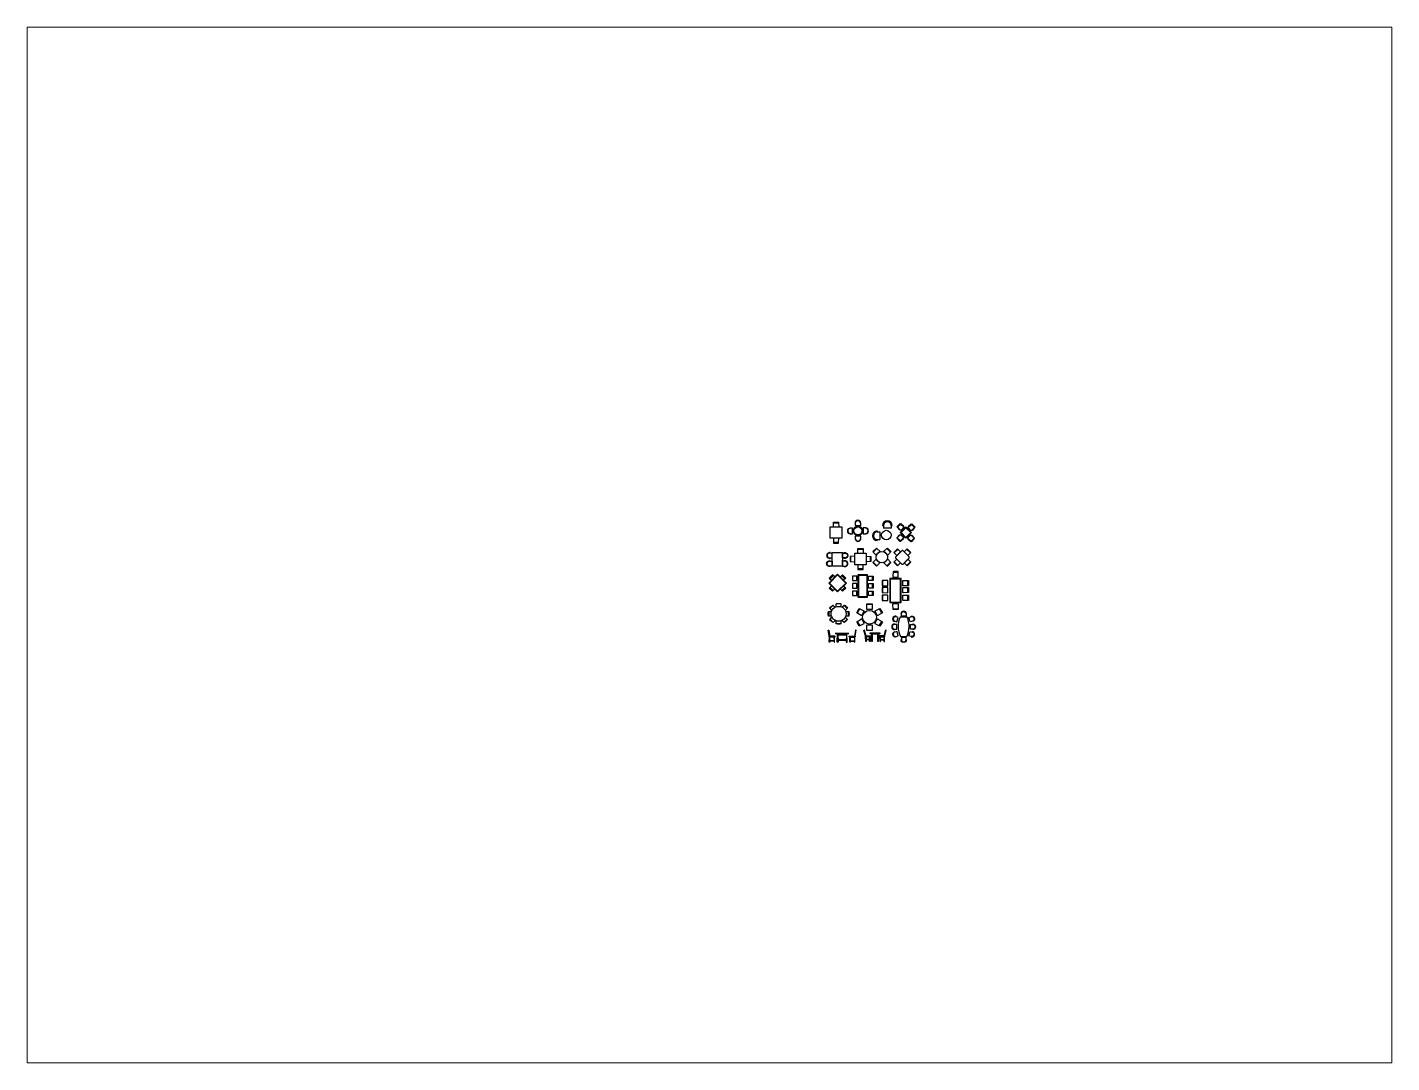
# Paper-space layout 'dwg' of a CAD drawing. Header units: millimetres. Extents: x 26 to 231, y 20 to 176.
# The model-space entities are those that its viewports show. They can reach past a viewport. Long polylines and large blocks are cut down to what shows.
import ezdxf

# ---------------------------------------------------------------- set-up
doc = ezdxf.new("R2010")
doc.units = ezdxf.units.MM

# ---------------------------------------------------------------- blocks, each defined once
blk = doc.blocks.new('6 Person Rec 01')
for p, q in [((-854, 1463), (-854, 1868)), ((-854, 806), (-854, 1211)), ((-350, 1950), (-400, 2000)), ((400, 2000), (350, 1950)), ((853, 1463), (853, 1868)), ((853, 806), (853, 1211)), ((-854, 152), (-854, 556)), ((-400, 0), (-350, 50)), ((400, 0), (350, 50)), ((853, 152), (853, 556))]:
    blk.add_line(p, q)
for points in [[(-503, 1868), (-904, 1868), (-904, 1463), (-503, 1463)], [(-503, 1211), (-904, 1211), (-904, 806), (-503, 806)], [(-400, 2000), (400, 2000), (400, 0), (-400, 0)], [(-350, 1950), (350, 1950), (350, 50), (-350, 50)], [(503, 1868), (903, 1868), (903, 1463), (503, 1463)], [(503, 1211), (903, 1211), (903, 806), (503, 806)], [(-503, 556), (-904, 556), (-904, 152), (-503, 152)], [(503, 556), (903, 556), (903, 152), (503, 152)]]:
    blk.add_lwpolyline(points, close=True)
blk = doc.blocks.new('8 Person Rec 01')
for p, q in [((-459, 2644), (-509, 2694)), ((441, 2644), (491, 2694)), ((-459, 644), (-509, 594)), ((441, 644), (491, 594))]:
    blk.add_line(p, q)
for points in [[(-714, 2529), (-1162, 2514), (-1162, 2073), (-714, 2058, 0.4240071), (-662, 2108), (-662, 2479, 0.4240071)], [(236, 2863), (221, 3311), (-221, 3311), (-236, 2863, 0.4240071), (-186, 2811), (186, 2811, 0.4240071)], [(679, 2529), (1128, 2514), (1128, 2073), (679, 2058, -0.4240071), (628, 2108), (628, 2479, -0.4240071)], [(-714, 1920), (-1162, 1905), (-1162, 1463), (-714, 1448, 0.4240071), (-662, 1498), (-662, 1870, 0.4240071)], [(-714, 1248), (-1162, 1233), (-1162, 791), (-714, 776, 0.4240071), (-662, 826), (-662, 1198, 0.4240071)], [(679, 1920), (1128, 1905), (1128, 1463), (679, 1448, -0.4240071), (628, 1498), (628, 1870, -0.4240071)], [(679, 1248), (1128, 1233), (1128, 791), (679, 776, -0.4240071), (628, 826), (628, 1198, -0.4240071)], [(236, 448), (221, 0), (-221, 0), (-236, 448, -0.4240071), (-186, 500), (186, 500, -0.4240071)]]:
    blk.add_lwpolyline(points, format="xyb", close=True)
for points in [[(-1112, 2071), (-1112, 2516)], [(-222, 3261), (223, 3261)], [(1078, 2071), (1078, 2516)], [(-1112, 1462), (-1112, 1907)], [(-1112, 790), (-1112, 1235)], [(1078, 1462), (1078, 1907)], [(1078, 790), (1078, 1235)], [(-222, 50), (223, 50)]]:
    blk.add_lwpolyline(points)
for points in [[(-509, 594), (491, 594), (491, 2694), (-509, 2694)], [(-459, 644), (441, 644), (441, 2644), (-459, 2644)]]:
    blk.add_lwpolyline(points, close=True)
blk = doc.blocks.new('8 Person Rec 02')
for p, q in [((298, 2221), (-316, 2221)), ((-292, 527), (274, 527))]:
    blk.add_line(p, q)
for points in [[(200, 2498), (245, 2498, 1), (-245, 2498), (-200, 2498)], [(-805, 1577), (-805, 1621, 1), (-805, 1132), (-805, 1176)], [(-665, 2254), (-651, 2297, 1), (-798, 1830), (-785, 1872)], [(646, 2254), (633, 2297, -1), (780, 1830), (766, 1872)], [(787, 1577), (787, 1621, -1), (787, 1132), (787, 1176)], [(-668, 529), (-656, 486, -1), (-786, 958), (-774, 915)], [(200, 245), (245, 245, -1), (-245, 245), (-200, 245)], [(649, 529), (638, 486, 1), (768, 958), (756, 915)]]:
    blk.add_lwpolyline(points, format="xyb")
for points in [[(-200, 2498, -1), (200, 2498), (200, 2298), (-200, 2298)], [(-805, 1176), (-605, 1176), (-605, 1577), (-805, 1577, 1)], [(-665, 2254, 1), (-785, 1872), (-594, 1812), (-474, 2194)], [(646, 2254, -1), (766, 1872), (575, 1812), (455, 2194)], [(787, 1176), (587, 1176), (587, 1577), (787, 1577, -1)], [(-668, 529), (-475, 582), (-581, 968), (-774, 915, 1)], [(-200, 245, 1), (200, 245), (200, 445), (-200, 445)], [(649, 529), (456, 582), (563, 968), (756, 915, -1)]]:
    blk.add_lwpolyline(points, format="xyb", close=True)
for centre, start, end in [((1543, 1400), 156.17374, 205.45979), ((-1561, 1400), 334.54021, 23.82626)]:
    blk.add_arc(centre, 2032, start, end)
blk = doc.blocks.new('8 Person Round 01')
for points in [[(-582, 1207), (-772, 1397, -0.0655435), (-649, 1557, -0.0655435), (-490, 1679), (-301, 1490)], [(-204, 1531), (-204, 1799, -0.0655435), (-5, 1826, -0.0655435), (195, 1799), (195, 1532)], [(292, 1493), (482, 1683, -0.0655435), (642, 1560, -0.0655435), (764, 1400), (575, 1211)], [(-620, 711), (-889, 711, -0.0655435), (-915, 911, -0.0655435), (-889, 1110), (-622, 1110)], [(-296, 333), (-486, 143, -0.0655435), (-646, 266, -0.0655435), (-769, 426), (-580, 615)], [(200, 295), (200, 26, -0.0655435), (0, 0, -0.0655435), (-200, 26), (-200, 294)], [(577, 619), (767, 429, -0.0655435), (645, 269, -0.0655435), (485, 146), (296, 335)], [(615, 1115), (884, 1115, -0.0655435), (911, 915, -0.0655435), (884, 715), (617, 715)]]:
    blk.add_lwpolyline(points, format="xyb")
for points in [[(-472, 1662), (-754, 1379)], [(195, 1774), (-204, 1774)], [(746, 1382), (464, 1665)], [(-864, 1110), (-864, 711)], [(-751, 443), (-469, 161)], [(-200, 51), (200, 51)], [(467, 164), (750, 447)], [(859, 715), (859, 1115)]]:
    blk.add_lwpolyline(points)
blk.add_circle((-2, 913), 650)
blk = doc.blocks.new('6 Person Round 01')
for points in [[(-741, 1323), (-1122, 1560), (-901, 1942), (-505, 1731, -0.4240071), (-485, 1662), (-671, 1340, -0.4240071)], [(-236, 1887), (-221, 2335), (221, 2335), (236, 1887, -0.4240071), (186, 1835), (-186, 1835, -0.4240071)], [(505, 1731), (901, 1942), (1122, 1560), (741, 1323, -0.4240071), (671, 1340), (485, 1662, -0.4240071)], [(-505, 604), (-901, 393), (-1122, 775), (-741, 1012, -0.4240071), (-671, 995), (-485, 673, -0.4240071)], [(236, 448), (221, 0), (-221, 0), (-236, 448, -0.4240071), (-186, 500), (186, 500, -0.4240071)], [(741, 1012), (1122, 775), (901, 393), (505, 604, -0.4240071), (485, 673), (671, 995, -0.4240071)]]:
    blk.add_lwpolyline(points, format="xyb", close=True)
for points in [[(-857, 1919), (-1079, 1534)], [(223, 2285), (-222, 2285)], [(1079, 1534), (857, 1919)], [(-1079, 801), (-857, 416)], [(-222, 50), (223, 50)], [(857, 416), (1079, 801)]]:
    blk.add_lwpolyline(points)
blk.add_circle((0, 1167), 600)
blk = doc.blocks.new('4 Person Round')
for points in [[(-258, 1610), (-258, 1389), (242, 1389), (242, 1610, 0.9449651), (-258, 1610)], [(242, 1610), (217, 1609, 0.9172198), (-233, 1607), (-258, 1610)], [(-691, 669), (-469, 669), (-469, 1169), (-691, 1169, 0.9449651), (-691, 669)], [(-691, 1169), (-689, 1144, 0.9172198), (-688, 694), (-691, 669)], [(250, 236), (250, 458), (-250, 458), (-250, 236, 0.9449651), (250, 236)], [(-250, 236), (-225, 238, 0.9172198), (225, 239), (250, 236)], [(683, 1177), (461, 1177), (461, 677), (683, 677, 0.9449651), (683, 1177)], [(683, 677), (681, 702, 0.9172198), (680, 1152), (683, 1177)]]:
    blk.add_lwpolyline(points, format="xyb")
for radius in [400, 350]:
    blk.add_circle((-4, 923), radius)
blk = doc.blocks.new('2 Person Dining')
for p, q in [((222, 1778), (-222, 1778)), ((-222, 1778), (222, 1778)), ((-222, 50), (222, 50)), ((222, 50), (-222, 50))]:
    blk.add_line(p, q)
blk.add_lwpolyline([(-501, 1414), (499, 1414), (499, 414), (-501, 414)], close=True)
for points in [[(-235, 1415), (-222, 1778), (-221, 1828), (221, 1828), (222, 1778), (235, 1415)], [(-235, 413), (-222, 50), (-221, 0), (221, 0), (222, 50), (235, 413)]]:
    blk.add_lwpolyline(points)
blk = doc.blocks.new('4 Person Square 03')
for p, q in [((-222, 1778), (222, 1778)), ((222, 1778), (-222, 1778)), ((-865, 691), (-865, 1136)), ((-865, 1136), (-865, 691)), ((222, 50), (-222, 50)), ((-222, 50), (222, 50)), ((863, 1136), (863, 691)), ((863, 691), (863, 1136))]:
    blk.add_line(p, q)
blk.add_lwpolyline([(-501, 1414), (499, 1414), (499, 414), (-501, 414)], close=True)
for points in [[(-235, 1415), (-222, 1778), (-221, 1828), (221, 1828), (222, 1778), (235, 1415)], [(-502, 1148), (-865, 1136), (-915, 1134), (-915, 693), (-865, 691), (-502, 679)], [(-235, 413), (-222, 50), (-221, 0), (221, 0), (222, 50), (235, 413)], [(501, 1148), (863, 1136), (913, 1134), (913, 693), (863, 691), (501, 679)]]:
    blk.add_lwpolyline(points)
blk = doc.blocks.new('4 Person Square 01')
for p, q in [((619, 273), (569, 323)), ((1269, 323), (1219, 273)), ((619, -327), (569, -377)), ((1269, -377), (1219, -327))]:
    blk.add_line(p, q)
for points in [[(70, -190), (-1, -190), (1, 190), (72, 189)], [(392, 208), (390, 248), (41, 228), (43, 188)], [(569, 323), (1269, 323), (1269, -377), (569, -377)], [(619, 273), (1219, 273), (1219, -327), (619, -327)], [(734, 502), (694, 504), (717, 853), (757, 850)], [(756, 822), (756, 892), (1135, 891), (1135, 820)], [(1153, 500), (1194, 502), (1174, 851), (1133, 848)], [(1447, 158), (1450, 198), (1798, 175), (1796, 134)], [(1767, 136), (1838, 136), (1836, -243), (1765, -243)], [(390, -211), (387, -252), (39, -229), (41, -188)], [(684, -554), (643, -556), (663, -905), (704, -902)], [(1081, -876), (1081, -946), (702, -945), (702, -874)], [(1103, -556), (1143, -558), (1120, -907), (1080, -904)], [(1445, -262), (1447, -302), (1796, -282), (1794, -242)]]:
    blk.add_lwpolyline(points, close=True)
for points in [[(408, 209, -0.4319825), (472, 148), (470, -153, -0.4319825), (406, -212), (70, -190), (72, 189)], [(1154, 483, -0.4319825), (1094, 420), (793, 422, -0.4319825), (733, 485), (756, 822), (1135, 820)], [(1429, -262, -0.4319825), (1366, -202), (1367, 99, -0.4319825), (1431, 158), (1767, 136), (1765, -243)], [(683, -537, -0.4319825), (743, -474), (1044, -475, -0.4319825), (1104, -539), (1081, -876), (702, -874)]]:
    blk.add_lwpolyline(points, format="xyb", close=True)
blk = doc.blocks.new('4 Person Square 05')
for points in [[(-1361, 583), (-583, -194), (194, 583), (-583, 1361), (-1361, 583)], [(124, 583), (-583, -124), (-1290, 583), (-583, 1290)]]:
    blk.add_lwpolyline(points, close=True)
for points in [[(-831, 1114), (-1025, 1308), (-1308, 1025), (-1114, 831)], [(-1273, 955), (-955, 1273)], [(-1255, 937), (-937, 1255)], [(-336, 1114), (-141, 1308), (141, 1025), (-53, 831)], [(88, 937), (-230, 1255)], [(106, 955), (-212, 1273)], [(-831, 53), (-1025, -141), (-1308, 141), (-1114, 336)], [(-1273, 212), (-955, -106)], [(-1255, 230), (-937, -88)], [(-336, 53), (-141, -141), (141, 141), (-53, 336)], [(88, 230), (-230, -88)], [(106, 212), (-212, -106)]]:
    blk.add_lwpolyline(points)
blk = doc.blocks.new('4 Person Square 04')
for p, q in [((-122, 974), (193, 1289)), ((193, 1289), (-122, 974)), ((974, 1289), (1289, 974)), ((1289, 974), (974, 1289)), ((-122, 193), (193, -122)), ((974, -122), (1289, 193))]:
    blk.add_line(p, q)
for points in [[(156, 1323), (430, 1067), (100, 737), (-122, 974), (-156, 1011)], [(1011, 1323), (737, 1067), (1067, 737), (1289, 974), (1323, 1011)], [(156, -156), (430, 100), (100, 430), (-122, 193), (-156, 156)], [(1011, -156), (737, 100), (1067, 430), (1289, 193), (1323, 156)]]:
    blk.add_lwpolyline(points, close=True)
blk.add_lwpolyline([(2, 639, 0.4142136), (2, 528), (528, 2, 0.4142136), (639, 2), (1165, 528, 0.4142136), (1165, 639), (639, 1165, 0.4142136), (528, 1165)], format="xyb", close=True)
blk = doc.blocks.new('4 Person Round  02')
for p, q in [((-1085, 1399), (-1399, 1085)), ((-1085, 1399), (-1399, 1085)), ((-1399, 1085), (-1085, 1399)), ((122, 1085), (-193, 1399)), ((-193, 1399), (122, 1085)), ((-193, 1399), (122, 1085)), ((-1399, 193), (-1085, -122)), ((-1085, -122), (-1399, 193)), ((-1085, -122), (-1399, 193)), ((-193, -122), (122, 193)), ((-193, -122), (122, 193)), ((122, 193), (-193, -122))]:
    blk.add_line(p, q)
for points in [[(-993, 993, -0.1234754), (-784, 1118), (-1085, 1399), (-1121, 1434), (-1434, 1121), (-1399, 1085), (-1118, 784)], [(-285, 993, 0.1234754), (-494, 1118), (-193, 1399), (-156, 1434), (156, 1121), (122, 1085), (-160, 784)], [(-993, 285, 0.1234754), (-784, 160), (-1085, -122), (-1121, -156), (-1434, 156), (-1399, 193), (-1118, 494)], [(-993, 993, 0.1234754), (-1118, 784)], [(-993, 285, -0.1234754), (-1118, 494)], [(-285, 285, -0.1234754), (-494, 160), (-193, -122), (-156, -156), (156, 156), (122, 193), (-160, 494)], [(-285, 993, -0.1234754), (-160, 784)], [(-285, 285, 0.1234754), (-160, 494)]]:
    blk.add_lwpolyline(points, format="xyb")
blk.add_circle((-639, 639), 500)
blk = doc.blocks.new('4 Person Square 02')
for p, q in [((-450, 119), (-450, 540)), ((450, 1105), (450, 684)), ((450, 119), (450, 540)), ((450, 119), (450, 540))]:
    blk.add_line(p, q)
blk.add_lwpolyline([(450, 0), (-450, 0), (-450, 1200), (450, 1200)], close=True)
for points in [[(-617, 1155), (-617, 1194), (-683, 1194, 1.0013426), (-683, 697), (-617, 697), (-617, 735)], [(-617, 27), (-617, -11), (-683, -11, -1.0013426), (-683, 486), (-617, 486), (-617, 447)], [(617, 1155), (617, 1194), (683, 1194, -1.0013426), (683, 697), (617, 697), (617, 735)], [(617, 27), (617, -11), (683, -11, 1.0013426), (683, 486), (617, 486), (617, 447)]]:
    blk.add_lwpolyline(points, format="xyb")
for points in [[(-450, 735), (-450, 1155), (-617, 1155), (-683, 1155, 1.0015871), (-683, 735)], [(-450, 447), (-450, 27), (-617, 27), (-683, 27, -1.0015871), (-683, 447)], [(450, 735), (450, 1155), (617, 1155), (683, 1155, -1.0015871), (683, 735)], [(450, 447), (450, 27), (617, 27), (683, 27, 1.0015871), (683, 447)]]:
    blk.add_lwpolyline(points, format="xyb", close=True)
blk = doc.blocks.new('2 Person Round')
at = {"color": 0, "linetype": 'ByBlock'}
for p, q in [((-797, 275), (-797, 354)), ((-797, 275), (-574, 275)), ((-574, 275), (-574, -398)), ((-328, 822), (-250, 822)), ((-250, 822), (-250, 599)), ((423, 599), (-250, 599)), ((423, 822), (501, 822)), ((423, 822), (423, 599)), ((-797, -476), (-797, -398)), ((-797, -398), (-574, -398))]:
    blk.add_line(p, q, dxfattribs=at)
blk.add_circle((0, 0), 412, dxfattribs=at)
for centre, radius, start, end in [((86, 822), 415, 0, 180), ((-797, -61), 415, 90, 270), ((-797, -61), 336, 90, 270), ((86, 822), 336, 0, 180)]:
    blk.add_arc(centre, radius, start, end, dxfattribs=at)
blk = doc.blocks.new('Side Elevation 01')
for p, q in [((-1129, 421), (-1528, 421)), ((-1140, 104), (-1518, 104)), ((-1140, 83), (-1518, 83)), ((-818, 675), (-49, 675)), ((-816, 632), (-50, 632)), ((-795, 211), (-71, 211)), ((-795, 169), (-71, 169)), ((263, 421), (662, 421)), ((274, 104), (651, 104)), ((274, 83), (651, 83))]:
    blk.add_line(p, q)
for points in [[(-1575, 500), (-1652, 1023, -1.1464156), (-1606, 1023), (-1521, 500)], [(-1568, 462), (-1057, 462, 1), (-1057, 500), (-1569, 500, 1), (-1569, 462)], [(702, 462), (191, 462, -1), (191, 500), (703, 500, -1), (703, 462)], [(709, 500), (786, 1023, 1.1464156), (740, 1023), (654, 500)]]:
    blk.add_lwpolyline(points, format="xyb")
for points in [[(-1568, 462), (-1568, 446), (-1501, 446), (-1501, 462)], [(-1129, 442), (-1529, 442)], [(-1089, 462), (-1089, 446), (-1157, 446), (-1157, 462)], [(-897, 736), (-897, 703), (-762, 703), (-762, 735)], [(30, 736), (30, 703), (-105, 703), (-105, 735)], [(223, 462), (223, 446), (290, 446), (290, 462)], [(262, 442), (663, 442)], [(702, 462), (702, 446), (634, 446), (634, 462)]]:
    blk.add_lwpolyline(points)
for points in [[(-1553, 0), (-1538, 446), (-1529, 446), (-1514, 0)], [(-1119, 446), (-1128, 446), (-1143, 0), (-1104, 0)], [(167, 750), (167, 735), (-1033, 735), (-1033, 750)], [(-835, 703), (-820, 703), (-788, 0), (-866, 0)], [(-31, 703), (-47, 703), (-78, 0), (0, 0)], [(253, 446), (262, 446), (277, 0), (238, 0)], [(687, 0), (672, 446), (663, 446), (648, 0)]]:
    blk.add_lwpolyline(points, close=True)
blk = doc.blocks.new('Side Elevation 02')
for p, q in [((-547, 500), (-678, 978)), ((-81, 467), (-547, 467)), ((-178, 197), (-474, 197)), ((-178, 165), (-474, 165)), ((-122, 422), (-122, 467)), ((681, 467), (1147, 467)), ((722, 422), (722, 467)), ((778, 197), (1074, 197)), ((778, 165), (1074, 165)), ((1147, 500), (1278, 978))]:
    blk.add_line(p, q)
for points in [[(-490, 500), (-621, 978)], [(-547, 500), (-81, 500)], [(1147, 500), (681, 500)], [(1090, 500), (1221, 978)]]:
    blk.add_lwpolyline(points)
for points in [[(-547, 467), (-122, 467), (-122, 422), (-547, 422)], [(-474, 0), (-518, 0), (-529, 422), (-474, 422)], [(-133, 0), (-178, 0), (-178, 422), (-122, 422)], [(-150, 720), (750, 720), (750, 750), (-150, 750)], [(0, 720), (600, 720), (600, 664), (0, 664)], [(0, 664), (50, 664), (50, 0), (0, 0)], [(550, 664), (600, 664), (600, 0), (550, 0)], [(1147, 467), (722, 467), (722, 422), (1147, 422)], [(733, 0), (778, 0), (778, 422), (722, 422)], [(1074, 0), (1118, 0), (1129, 422), (1074, 422)]]:
    blk.add_lwpolyline(points, close=True)
for centre, radius, start, end in [((-650, 970), 29.7, 14.20547, 165.79453), ((-547, 483), 16.7, 90, 270), ((-81, 483), 16.7, 270, 90.03489), ((681, 483), 16.7, 89.96511, 270), ((1147, 483), 16.7, 270, 90), ((1250, 970), 29.7, 14.20547, 165.79453)]:
    blk.add_arc(centre, radius, start, end)

msp = doc.modelspace()

# ---------------------------------------------------------------- block references
at = {"xscale": 0.03937007874015748, "yscale": 0.03937007874015748, "zscale": 0.03937007874015748, "rotation": 135.4192636555873}
msp.add_blockref('4 Person Square 01', (5961.4, 13791.4), dxfattribs=at)
at = {"xscale": 0.03937007874015748, "yscale": 0.03937007874015748, "zscale": 0.03937007874015748}
for name, p in [('2 Person Dining', (5695.9, 13781.5)), ('4 Person Round', (5771.5, 13787.1)), ('2 Person Round', (5869.1, 13809.2)), ('4 Person Square 02', (5700, 13701.4)), ('4 Person Square 03', (5780.2, 13690.6)), ('4 Person Round  02', (5879, 13707.9, -2.4)), ('4 Person Square 04', (5901.4, 13709.1, -2.4)), ('8 Person Rec 01', (5900.8, 13553.1)), ('4 Person Square 05', (5724.2, 13620.8)), ('6 Person Rec 01', (5787.8, 13594.4, -2.4)), ('8 Person Round 01', (5704.7, 13501.9)), ('6 Person Round 01', (5811.2, 13480.1)), ('8 Person Rec 02', (5929, 13439)), ('Side Elevation 01', (5733.9, 13440.7)), ('Side Elevation 02', (5818.6, 13442.1))]:
    msp.add_blockref(name, p, dxfattribs=at)

psp = doc.layouts.new('dwg')

# ---------------------------------------------------------------- viewports
at = {"layer": '0'}
psp.add_viewport(center=(128.5, 97.5), size=(205.6, 156), view_center_point=(5260.03, 13774.81), view_height=3565.8236, dxfattribs=at)

doc.saveas('drawing.dxf')
